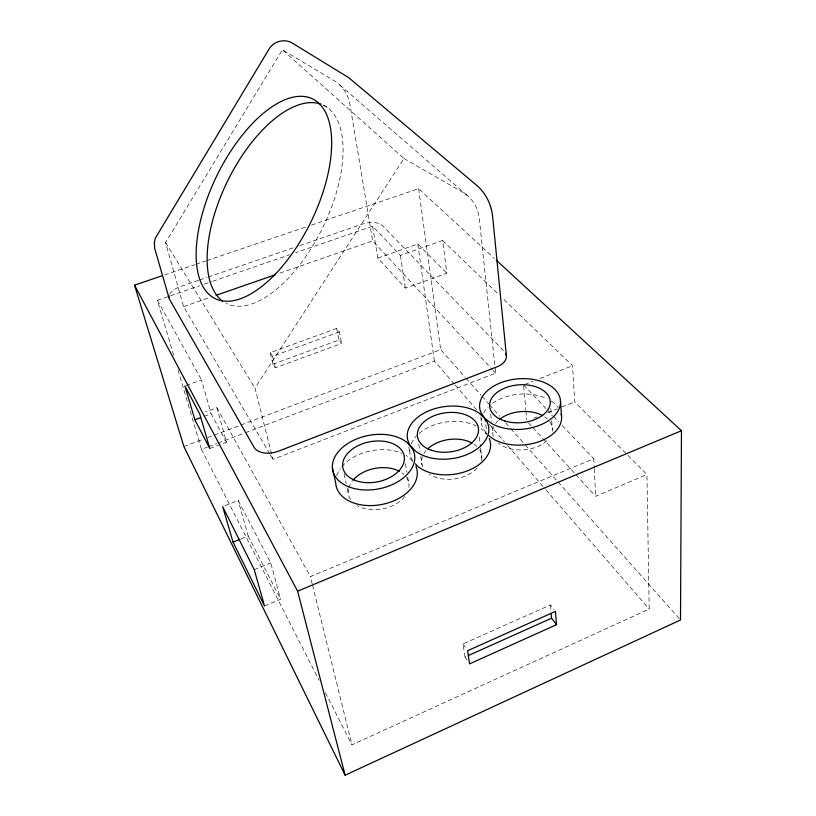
<?xml version="1.0" encoding="UTF-8"?>
<svg xmlns="http://www.w3.org/2000/svg" width="816" height="816" viewBox="0 0 816 816"><rect width="100%" height="100%" fill="white"/><g stroke="black" fill="none" stroke-linecap="round" stroke-linejoin="round"><path stroke-width="0.61" stroke-dasharray="4.08 3.06" d="M269.749 453.89L183.6 306.612L165.577 242.556L282.407 49.745L334.142 80.723A41.902 36.904 -50.2 0 1 349.942 104.468L372.647 240.883L492.201 369.403M403.951 158.508L462.59 192.239A51.153 40.718 -46.4 0 1 479.308 218.984L495.669 373.126L272.962 459.388L254.98 388.09L403.951 158.508L282.407 49.745M325.421 692.764L351.941 744.835L649.189 609.052L646.945 474.524L574.709 401.86L572.546 365.731L502.115 297.82M466.976 659.971L465.038 657.023L467.354 655.993M465.038 657.023L463.07 643.875L550.433 604.952L554.003 609.562M575.882 474.677L595.67 496.312L646.945 474.524M264.537 605.992L280.602 599.27L270.739 562.918L238.211 500.483L222.656 506.603M312.242 584.042L310.417 576.616L593.783 458.714L594.221 467.486M254.235 569.68L270.739 562.918M533.858 418.241L537.356 416.833M547.862 412.621L557.195 408.877M561.867 407L574.709 401.86M241.21 538.825L248.217 536.01L238.211 500.483M485.724 433.123L486.907 434.275L481.358 428.869M524.77 384.489L532.919 381.286M539.917 378.542L572.546 365.731M209.763 448.484L226.481 442.129L216.893 407.704L205.489 411.947M178.01 369.944L201.47 449.361L207.417 447.107M208.6 446.658L216.923 443.506M218.107 443.047L244.249 433.133M245.443 432.684L434.377 361.009L454.359 384.081M183.886 446.536L202.909 439.355M207.662 437.56L239.761 425.452M240.955 425.003L440.681 349.636L465.171 377.247M204.143 416.354L211.089 413.763L226.481 442.129M272.942 364.211L338.966 339.997L341.618 343.465L275.318 367.843L272.942 364.211L270.188 352.655L336.702 328.44L339.354 331.877L341.618 343.465M186.099 385.519L201.501 379.899L211.089 413.763M270.188 352.655L272.575 356.255L339.354 331.877M372.575 226.195L377.839 258.07L405.368 288.181L446.831 273.217L442.66 240.496L400.381 255.418L372.575 226.195L295.647 252.685M377.839 258.07L417.792 244.015L446.831 273.217M183.6 306.612L210.089 297.401M279.929 273.125L372.647 240.883M173.675 355.276L157.427 300.298L169.453 296.157M170.656 295.739L199.502 285.804M204.306 284.152L211.517 281.663M212.721 281.255L289.639 254.755M198.512 280.367L180.428 286.569A16.3 8.323 -14.7 0 0 169.667 294.158M199.716 279.949L206.948 277.471M208.151 277.063L294.943 247.268M299.768 245.616L362.447 224.104A15.524 7.762 -9.6 0 1 382.51 225.634L504.196 351.38M164.618 274.941L194.718 264.721M195.922 264.313L205.55 261.049M206.754 260.641L305.459 227.113M311.477 225.073L418.618 188.69L494.394 258.458M323.83 105.468L327.124 107.375M467.038 195.299L338.12 83.528M442.66 240.496L498.454 294.29M523.597 384.938L546.414 408.918M547.291 409.846L552.554 415.375M553.432 416.293L558.695 421.831M562.204 425.524L593.783 458.714M493.068 370.331L495.669 373.126M528.574 422.933L532.012 426.697M532.868 427.635L575.025 473.739M466.007 378.196L481.216 395.332M482.052 396.28L488.815 403.9M489.661 404.848L499.79 416.272M505.706 422.933L509.929 427.696M510.765 428.645L524.28 443.884M525.127 444.832L557.216 481.001M558.062 481.96L679.657 619.038M455.195 385.05L476.84 410.04M489.335 424.463L504.319 441.772M507.644 445.618L545.119 488.876M545.945 489.835L649.189 609.052M412.549 461.346L409.877 458.184A41.239 27.367 -10.9 0 0 406.062 455.43M486.122 432.97L482.827 428.176A40.188 25.459 -4.5 0 1 481.685 418.333M463.07 643.875L466.956 649.74M165.577 242.556L254.98 388.09M270.392 454.991L272.962 459.388M157.427 300.298L201.501 379.899M216.893 407.704L310.417 576.616M248.217 536.01L280.602 599.27M201.47 449.361L319.087 680.309M312.548 585.276L351.941 744.835M272.575 356.255L275.318 367.843M344.128 473.821L346.168 483.551M347.188 488.417L348.452 494.506M336.702 328.44L338.966 339.997M405.45 463.682L406.898 472.25M407.725 477.146L408.551 482.042M408.847 447.066L410.02 454.186M418.781 444.22L419.944 451.534M420.719 456.409L422.076 464.947M400.381 255.418L405.368 288.181M417.792 244.015L434.377 361.009M418.618 188.69L440.681 349.636M479.247 437.009L480.43 446.842M480.583 448.066L481.766 457.898M480.818 416.915L481.379 421.658M485.806 424.728L486.632 431.888M490.702 414.314L491.518 421.627M492.068 426.503L492.609 431.378M523.709 386.192L525.841 409.846M525.953 411.091L526.738 419.801M550.433 604.952L550.953 610.98M550.769 408.367L551.33 415.752M551.698 420.679L552.34 429.298M594.283 468.741L595.67 496.312M323.136 105.06A110.374 52.979 -63.9 0 1 322.728 227.633A110.374 52.979 -63.9 0 1 226.236 303.389M479.696 449.84A30.243 19.921 -7.4 0 1 481.185 461.081M477.003 468.211A30.243 19.921 -7.4 0 1 429.644 474.463M422.8 466.936A30.243 19.921 -7.4 0 1 422.453 456.623M423.912 453.574A30.243 19.921 -7.4 0 1 426.034 450.636M473.933 444.118A30.243 19.921 -7.4 0 1 476.809 446.372M549.719 421.597A29.927 19.186 -4.4 0 1 552.187 431.317M546.893 440.671A29.927 19.186 -4.4 0 1 498.617 443.363M493.354 436.325A29.927 19.186 -4.4 0 1 493.894 426.401M495.587 423.545A29.927 19.186 -4.4 0 1 498.821 420.036M544.639 416.833A29.927 19.186 -4.4 0 1 547.485 419.077M412.61 460.734A40.616 26.449 -7.5 0 1 409.969 448.412M411.274 443.812A40.616 26.449 -7.5 0 1 416.558 435.887M419.087 433.459A40.616 26.449 -7.5 0 1 476.116 425.789M483.643 412.896A40.188 25.459 -4.5 0 1 488.009 407.102M492.599 403.237A40.188 25.459 -4.5 0 1 547.261 398.789M551.361 401.115A40.188 25.459 -4.5 0 1 558.297 407.663M336.682 475.728A41.239 27.367 -10.9 0 1 340.313 468.649M341.792 466.732A41.239 27.367 -10.9 0 1 401.778 453.247M404.787 496.526A30.692 20.604 -10.9 0 1 357.173 505.675M350.503 499.555A30.692 20.604 -10.9 0 1 348.473 489.08M348.718 487.988A30.692 20.604 -10.9 0 1 352.247 481.063M402.023 472.994A30.692 20.604 -10.9 0 1 403.9 474.524M406.215 477.115A30.692 20.604 -10.9 0 1 408.867 487.448"/><path stroke-width="1.22" d="M496.261 260.182L681.472 430.715L680.503 619.987L345.127 775.2L183.886 446.536L134.528 285.161L162.211 275.767M556.522 624.689L469.547 663.887L467.609 650.719L555.431 611.408L556.522 624.689L551.565 618.202L551.157 613.387M468.506 655.472L551.565 618.202M345.127 775.2L297.626 591.182L681.472 430.715M233.05 542.11L222.656 506.603L254.235 569.68L264.537 605.992L233.05 542.11L240.047 539.294M194.871 419.801L209.763 448.484L199.777 414.059L184.916 385.948L194.871 419.801L200.665 417.649M216.107 295.31L275.114 274.798M485.112 418.761A41.014 26.275 -7.5 0 1 468.823 453.737A41.014 26.275 -7.5 0 1 415.303 450.952L410.071 445.271A41.014 26.275 -7.5 0 1 427.309 411.488A41.014 26.275 -7.5 0 1 479.522 413.416L485.112 418.761L491.742 423.586A40.565 25.286 -4.7 0 0 556.9 412.702A40.565 25.286 -4.7 0 0 523.26 378.634A40.565 25.286 -4.7 0 0 481.012 412.723L485.112 418.761L485.387 421.148M488.784 435.662L493.476 439.141A40.188 25.459 -4.5 0 0 539.764 441.405A40.188 25.459 -4.5 0 0 561.163 413.916M415.344 463.743L417.812 466.456A40.616 26.449 -7.5 0 0 467.741 470.74A40.616 26.449 -7.5 0 0 489.274 438.447M134.528 285.161L297.626 591.182M168.902 297.595L154.673 248.258L154.336 242.648L155.285 238.221L269.086 49.031C273.778 40.922 285.325 38.23 293.066 43.554L348.799 77.714L475.81 184.6C485.316 192.321 491.212 203.878 492.589 215.985L506.338 355.368M332.387 467.609L335.702 482.98A41.239 27.367 -10.9 0 0 382.704 504.288A41.239 27.367 -10.9 0 0 415.864 466.15M560.459 400.513L561.53 416.119M505.604 353.287A18.656 11.057 -6.1 0 1 496.577 366.996L278.664 451.115A19.574 12.158 -14.5 0 1 254.041 447.239L169.442 299.146A16.3 8.323 -14.7 0 1 168.983 295.912M222.38 300.971A110.374 52.979 -63.9 0 1 228.511 179.143A110.374 52.979 -63.9 0 1 321.014 104.193M427.635 448.963A30.243 19.921 -7.4 0 1 472.107 443.037M499.8 419.22A29.927 19.186 -4.4 0 1 542.66 415.63M352.93 480.216A30.692 20.604 -10.9 0 1 399.34 471.311M412.253 448.504L407.317 442.741A41.636 27.193 -10.9 0 0 337.844 452.339A41.636 27.193 -10.9 0 0 370.076 489.926A41.636 27.193 -10.9 0 0 412.253 448.504M275.206 274.217A111.119 52.408 -64 0 0 316.149 101.011A111.119 52.408 -64 0 0 200.399 221.156A111.119 52.408 -64 0 0 275.206 274.217M431.45 450.279A30.753 19.696 -7.5 0 0 478.502 430.858A30.753 19.696 -7.5 0 0 433.867 415.834A30.753 19.696 -7.5 0 0 431.45 450.279M504.818 420.995A30.427 18.962 -4.7 0 0 550.31 402.217A30.427 18.962 -4.7 0 0 504.727 388.09A30.427 18.962 -4.7 0 0 504.818 420.995M355.592 480.563A31.222 20.39 -10.9 0 0 404.287 460.469A31.222 20.39 -10.9 0 0 360.672 444.496A31.222 20.39 -10.9 0 0 355.592 480.563"/></g></svg>
